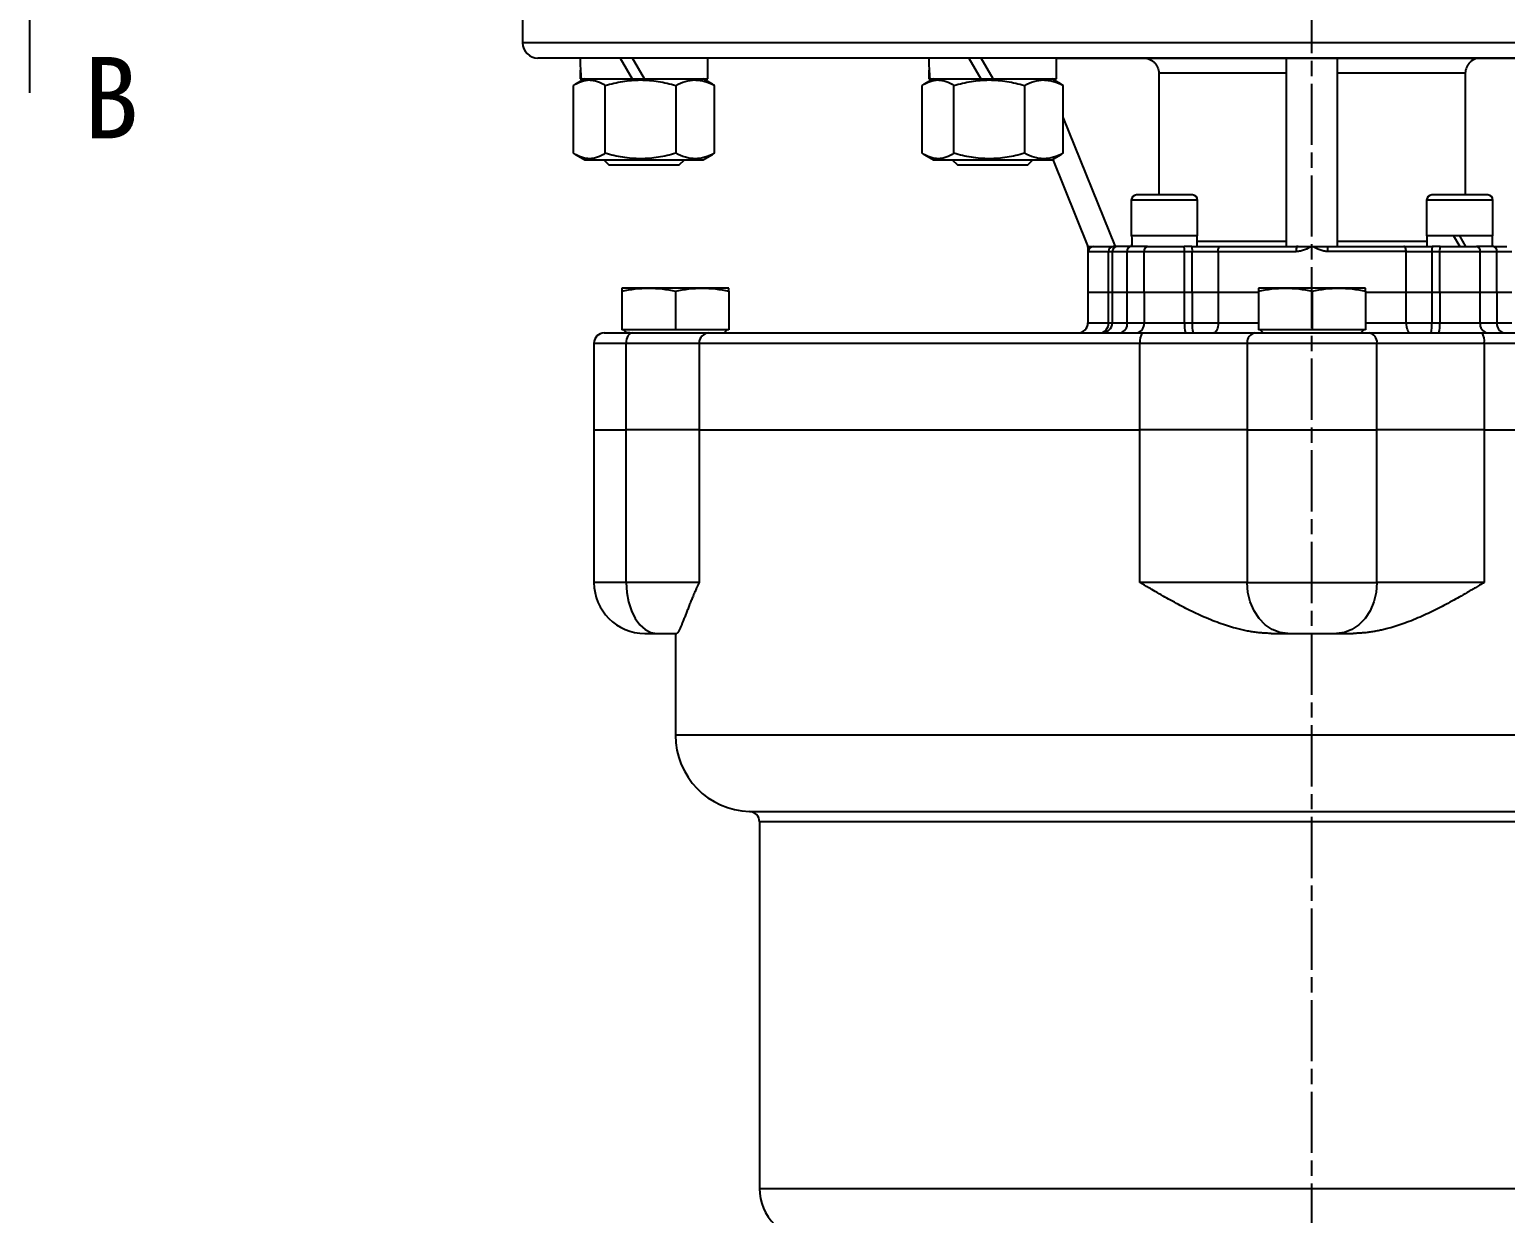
# Model space of a CAD drawing. Header units: millimetres. Extents: x 1756 to 4801, y 514 to 2668.
# Drawn here: x 2436.6 to 2726.4, y 1838.8 to 2071.3 of the extents above; entities that cross this region are included whole.
import ezdxf

# ---------------------------------------------------------------- set-up
doc = ezdxf.new("R2010")
doc.units = ezdxf.units.MM
doc.linetypes.add('AM_ISO08W050', pattern=[18, 12, -1.5, 3, -1.5])
doc.layers.add('AM_7', color=4, linetype='AM_ISO08W050', lineweight=25)
doc.layers.add('文字', color=7, linetype='Continuous', lineweight=13)
doc.layers.add('layer 1', color=7, linetype='Continuous')
doc.styles.add('STYLE1', font='txt.shx', dxfattribs={"width": 0.8, "height": 3, "bigfont": 'hzdx.shx'})

msp = doc.modelspace()

# ---------------------------------------------------------------- linework, layer by layer
at = {"color": 7, "linetype": 'Continuous', "lineweight": 25}
for p, q in [((2533.38, 2078.71), (2533.38, 2068.71)), ((2844.949, 2068.71), (2533.38, 2068.71)), ((2569.766, 2065.71), (2544.666, 2065.71)), ((2552.537, 2065.71), (2554.904, 2061.61)), ((2557.329, 2061.61), (2554.962, 2065.71)), ((2569.766, 2061.61), (2569.766, 2065.71)), ((2638.222, 2065.71), (2613.122, 2065.71)), ((2620.992, 2065.71), (2623.359, 2061.61)), ((2625.784, 2061.61), (2623.417, 2065.71)), ((2638.222, 2061.61), (2638.222, 2065.71)), ((2683.391, 2028.71), (2683.391, 2065.71)), ((2693.391, 2028.71), (2693.391, 2065.71)), ((2545.591, 2061.61), (2543.759, 2060.552)), ((2544.666, 2061.61), (2544.891, 2061.61)), ((2544.891, 2061.61), (2569.766, 2061.61)), ((2570.673, 2060.552), (2568.841, 2061.61)), ((2571.05, 2060.322), (2570.654, 2060.519)), ((2614.047, 2061.61), (2612.215, 2060.552)), ((2613.122, 2061.61), (2613.347, 2061.61)), ((2613.347, 2061.61), (2638.222, 2061.61)), ((2639.128, 2060.552), (2637.297, 2061.61)), ((2639.506, 2060.322), (2639.109, 2060.519)), ((2683.391, 2062.71), (2658.303, 2062.71)), ((2658.303, 2062.71), (2658.303, 2038.81)), ((2718.478, 2062.71), (2693.391, 2062.71)), ((2718.478, 2062.71), (2718.478, 2038.81)), ((2543.382, 2046.998), (2543.382, 2060.322)), ((2549.617, 2046.998), (2549.617, 2060.322)), ((2563.451, 2060.322), (2563.451, 2046.998)), ((2571.05, 2046.998), (2571.05, 2060.322)), ((2611.838, 2046.998), (2611.838, 2060.322)), ((2618.072, 2046.998), (2618.072, 2060.322)), ((2631.906, 2060.322), (2631.906, 2046.998)), ((2639.506, 2046.998), (2639.506, 2060.322)), ((2649.786, 2028.71), (2639.506, 2054.068)), ((2543.763, 2046.766), (2545.591, 2045.71)), ((2568.841, 2045.71), (2570.67, 2046.766)), ((2570.654, 2046.793), (2571.05, 2046.998)), ((2612.218, 2046.766), (2614.047, 2045.71)), ((2637.297, 2045.71), (2639.125, 2046.766)), ((2639.109, 2046.793), (2639.506, 2046.998)), ((2545.591, 2045.71), (2557.216, 2045.71)), ((2549.299, 2045.71), (2550.299, 2044.71)), ((2550.299, 2044.71), (2557.216, 2044.71)), ((2557.216, 2045.71), (2568.841, 2045.71)), ((2557.216, 2044.71), (2564.134, 2044.71)), ((2564.134, 2044.71), (2565.134, 2045.71)), ((2614.047, 2045.71), (2625.672, 2045.71)), ((2617.754, 2045.71), (2618.754, 2044.71)), ((2618.754, 2044.71), (2625.672, 2044.71)), ((2625.672, 2045.71), (2637.297, 2045.71)), ((2625.672, 2044.71), (2632.589, 2044.71)), ((2632.589, 2044.71), (2633.589, 2045.71)), ((2637.46, 2045.804), (2644.391, 2028.71)), ((2652.899, 2037.81), (2652.899, 2030.81)), ((2665.899, 2037.81), (2652.899, 2037.81)), ((2665.899, 2030.81), (2665.899, 2037.81)), ((2710.882, 2037.81), (2710.882, 2030.81)), ((2723.882, 2037.81), (2710.882, 2037.81)), ((2723.882, 2030.81), (2723.882, 2037.81)), ((2644.391, 2028.71), (2644.391, 2019.71)), ((2656.102, 2028.71), (2652.797, 2028.71)), ((2665.899, 2030.81), (2652.899, 2030.81)), ((2664.781, 2028.71), (2663.25, 2028.71)), ((2664.781, 2028.71), (2665.839, 2028.71)), ((2665.839, 2028.71), (2665.839, 2030.81)), ((2665.839, 2029.71), (2683.391, 2029.71)), ((2685.629, 2028.711), (2685.344, 2028.695)), ((2693.391, 2029.71), (2710.942, 2029.71)), ((2723.882, 2030.81), (2710.882, 2030.81)), ((2710.942, 2030.81), (2710.942, 2028.71)), ((2710.942, 2028.71), (2712, 2028.71)), ((2713.531, 2028.71), (2712, 2028.71)), ((2716.17, 2030.81), (2717.382, 2028.71)), ((2718.594, 2028.71), (2717.382, 2030.81)), ((2723.984, 2028.71), (2720.679, 2028.71)), ((2723.822, 2028.71), (2723.822, 2030.81)), ((2644.5, 2027.71), (2648.449, 2027.71)), ((2648.449, 2019.71), (2648.449, 2027.71)), ((2648.449, 2027.71), (2649.161, 2027.71)), ((2649.161, 2027.71), (2649.161, 2019.71)), ((2649.161, 2027.71), (2652.09, 2027.71)), ((2652.09, 2027.71), (2655.395, 2027.71)), ((2652.09, 2019.71), (2652.09, 2027.71)), ((2655.395, 2027.71), (2663.337, 2027.71)), ((2655.395, 2019.71), (2655.395, 2027.71)), ((2663.337, 2019.71), (2663.337, 2027.71)), ((2663.337, 2027.71), (2664.868, 2027.71)), ((2664.868, 2027.71), (2669.934, 2027.71)), ((2664.868, 2019.71), (2664.868, 2027.71)), ((2669.934, 2027.71), (2669.934, 2019.71)), ((2669.934, 2027.71), (2685.286, 2027.71)), ((2706.847, 2027.71), (2691.496, 2027.71)), ((2706.847, 2019.71), (2706.847, 2027.71)), ((2706.847, 2027.71), (2711.913, 2027.71)), ((2711.913, 2027.71), (2711.913, 2019.71)), ((2711.913, 2027.71), (2713.444, 2027.71)), ((2713.444, 2027.71), (2721.386, 2027.71)), ((2713.444, 2019.71), (2713.444, 2027.71)), ((2721.386, 2019.71), (2721.386, 2027.71)), ((2721.386, 2027.71), (2724.691, 2027.71)), ((2724.691, 2019.71), (2724.691, 2027.71)), ((2724.691, 2027.71), (2727.62, 2027.71)), ((2558.141, 2020.51), (2552.891, 2020.51)), ((2552.891, 2019.919), (2552.891, 2012.31)), ((2568.641, 2020.51), (2558.141, 2020.51)), ((2563.391, 2019.919), (2563.391, 2012.31)), ((2573.891, 2020.51), (2568.641, 2020.51)), ((2573.891, 2019.919), (2573.891, 2012.31)), ((2683.141, 2020.51), (2677.891, 2020.51)), ((2677.891, 2019.919), (2677.891, 2012.31)), ((2693.641, 2020.51), (2683.141, 2020.51)), ((2688.391, 2019.919), (2688.391, 2012.31)), ((2698.891, 2020.51), (2693.641, 2020.51)), ((2698.891, 2019.919), (2698.891, 2012.31)), ((2644.391, 2019.71), (2644.391, 2013.71)), ((2644.391, 2019.71), (2648.449, 2019.71)), ((2648.449, 2019.71), (2649.161, 2019.71)), ((2648.449, 2013.71), (2648.449, 2019.71)), ((2649.161, 2019.71), (2649.161, 2013.71)), ((2649.161, 2019.71), (2652.09, 2019.71)), ((2652.09, 2019.71), (2655.395, 2019.71)), ((2652.09, 2013.71), (2652.09, 2019.71)), ((2655.395, 2019.71), (2663.337, 2019.71)), ((2655.395, 2019.71), (2655.395, 2013.71)), ((2663.337, 2019.71), (2664.868, 2019.71)), ((2663.337, 2013.71), (2663.337, 2019.71)), ((2664.868, 2019.71), (2669.934, 2019.71)), ((2664.868, 2019.71), (2664.868, 2013.71)), ((2669.934, 2019.71), (2677.891, 2019.71)), ((2669.934, 2019.71), (2669.934, 2013.71)), ((2698.891, 2019.71), (2706.847, 2019.71)), ((2706.847, 2019.71), (2711.913, 2019.71)), ((2706.847, 2013.71), (2706.847, 2019.71)), ((2711.913, 2019.71), (2713.444, 2019.71)), ((2711.913, 2019.71), (2711.913, 2013.71)), ((2713.444, 2019.71), (2721.386, 2019.71)), ((2713.444, 2019.71), (2713.444, 2013.71)), ((2721.386, 2019.71), (2724.691, 2019.71)), ((2721.386, 2013.71), (2721.386, 2019.71)), ((2724.691, 2019.71), (2727.62, 2019.71)), ((2724.691, 2019.71), (2724.691, 2013.71)), ((2563.391, 2012.31), (2552.891, 2012.31)), ((2553.216, 2012.31), (2553.816, 2011.71)), ((2554.453, 2011.71), (2553.816, 2011.71)), ((2573.891, 2012.31), (2563.391, 2012.31)), ((2572.966, 2011.71), (2573.566, 2012.31)), ((2644.391, 2013.71), (2648.449, 2013.71)), ((2648.449, 2013.71), (2649.161, 2013.71)), ((2649.161, 2013.71), (2652.09, 2013.71)), ((2652.09, 2013.71), (2655.395, 2013.71)), ((2655.395, 2013.71), (2663.337, 2013.71)), ((2663.337, 2013.71), (2664.868, 2013.71)), ((2664.868, 2013.71), (2669.934, 2013.71)), ((2669.934, 2013.71), (2677.891, 2013.71)), ((2688.391, 2012.31), (2677.891, 2012.31)), ((2678.216, 2012.31), (2678.816, 2011.71)), ((2698.891, 2012.31), (2688.391, 2012.31)), ((2697.966, 2011.71), (2698.566, 2012.31)), ((2698.891, 2013.71), (2706.847, 2013.71)), ((2706.847, 2013.71), (2711.913, 2013.71)), ((2711.913, 2013.71), (2713.444, 2013.71)), ((2713.444, 2013.71), (2721.386, 2013.71)), ((2721.386, 2013.71), (2724.691, 2013.71)), ((2724.691, 2013.71), (2727.62, 2013.71)), ((2547.391, 2009.71), (2547.391, 1992.71)), ((2547.391, 2009.71), (2553.717, 2009.71)), ((2553.717, 2009.71), (2568.045, 2009.71)), ((2553.717, 1992.71), (2553.717, 2009.71)), ((2568.045, 2009.71), (2654.597, 2009.71)), ((2568.045, 2009.71), (2568.045, 1992.71)), ((2654.597, 2009.71), (2675.646, 2009.71)), ((2654.597, 1992.71), (2654.597, 2009.71)), ((2675.646, 2009.71), (2701.135, 2009.71)), ((2675.646, 2009.71), (2675.646, 1992.71)), ((2701.135, 1992.71), (2701.135, 2009.71)), ((2701.135, 2009.71), (2722.184, 2009.71)), ((2722.184, 2009.71), (2722.184, 1992.71)), ((2722.184, 2009.71), (2808.736, 2009.71)), ((2547.391, 1992.71), (2547.391, 1962.71)), ((2547.391, 1992.71), (2553.717, 1992.71)), ((2568.045, 1992.71), (2553.717, 1992.71)), ((2553.717, 1962.71), (2553.717, 1992.71)), ((2568.045, 1992.71), (2654.597, 1992.71)), ((2568.045, 1992.71), (2568.045, 1962.71)), ((2675.646, 1992.71), (2654.597, 1992.71)), ((2654.597, 1962.71), (2654.597, 1992.71)), ((2675.646, 1992.71), (2701.135, 1992.71)), ((2675.646, 1992.71), (2675.646, 1962.71)), ((2722.184, 1992.71), (2701.135, 1992.71)), ((2701.135, 1962.71), (2701.135, 1992.71)), ((2722.184, 1992.71), (2808.736, 1992.71)), ((2722.184, 1992.71), (2722.184, 1962.71)), ((2553.717, 1962.71), (2547.391, 1962.71)), ((2568.045, 1962.71), (2553.717, 1962.71)), ((2675.646, 1962.71), (2654.597, 1962.71)), ((2675.646, 1962.71), (2701.135, 1962.71)), ((2722.184, 1962.71), (2701.135, 1962.71)), ((2559.105, 1952.71), (2559.413, 1952.71)), ((2563.391, 1952.71), (2563.391, 1932.71)), ((2813.391, 1932.71), (2563.391, 1932.71)), ((2577.949, 1917.716), (2798.832, 1917.716)), ((2579.891, 1915.717), (2579.891, 1843.71)), ((2796.891, 1915.717), (2579.891, 1915.717)), ((2579.891, 1843.71), (2796.891, 1843.71))]:
    msp.add_line(p, q, dxfattribs=at)
at = {"linetype": 'ByBlock'}
msp.add_line((2638.222, 2065.71), (2738.56, 2065.71), dxfattribs=at)
at = {"color": 7, "linetype": 'Continuous', "lineweight": 25, "flags": 128}
for points in [[(2669.934, 2027.71), (2669.942, 2027.905), (2669.966, 2028.093), (2670.005, 2028.266), (2670.057, 2028.417), (2670.12, 2028.541), (2670.193, 2028.634), (2670.272, 2028.691), (2670.353, 2028.71)], [(2706.847, 2027.71), (2706.839, 2027.905), (2706.815, 2028.093), (2706.776, 2028.266), (2706.724, 2028.417), (2706.661, 2028.541), (2706.588, 2028.634), (2706.509, 2028.691), (2706.428, 2028.71)], [(2554.927, 2011.71), (2554.691, 2011.672), (2554.464, 2011.558), (2554.255, 2011.373), (2554.072, 2011.124), (2553.921, 2010.821), (2553.809, 2010.475), (2553.741, 2010.1), (2553.717, 2009.71)], [(2669.934, 2013.71), (2669.918, 2013.32), (2669.87, 2012.945), (2669.793, 2012.599), (2669.688, 2012.296), (2669.561, 2012.047), (2669.416, 2011.862), (2669.259, 2011.748), (2669.095, 2011.71)], [(2706.847, 2013.71), (2706.863, 2013.32), (2706.911, 2012.945), (2706.988, 2012.599), (2707.093, 2012.296), (2707.22, 2012.047), (2707.365, 2011.862), (2707.522, 2011.748), (2707.686, 2011.71)], [(2553.717, 1962.71), (2553.834, 1960.759), (2554.178, 1958.883), (2554.736, 1957.154), (2555.488, 1955.639), (2556.404, 1954.395), (2557.45, 1953.471), (2558.584, 1952.902), (2559.763, 1952.71)], [(2683.611, 1952.71), (2682.057, 1952.902), (2680.563, 1953.471), (2679.186, 1954.395), (2677.979, 1955.639), (2676.988, 1957.154), (2676.252, 1958.883), (2675.799, 1960.759), (2675.646, 1962.71)], [(2701.135, 1962.71), (2700.982, 1960.759), (2700.529, 1958.883), (2699.793, 1957.154), (2698.802, 1955.639), (2697.595, 1954.395), (2696.218, 1953.471), (2694.724, 1952.902), (2693.17, 1952.71)]]:
    msp.add_lwpolyline(points, dxfattribs=at)
at = {"color": 7, "linetype": 'Continuous', "lineweight": 25}
for centre, radius, start, end in [((2536.38, 2068.71), 3, 180, 270), ((2653.899, 2037.81), 1, 90, 180), ((2664.899, 2037.81), 1, 0, 90), ((2711.882, 2037.81), 1, 90, 180), ((2722.882, 2037.81), 1, 0, 90), ((2645.499, 2027.711), 0.999, 90.0716, 180.07142), ((2649.405, 2027.754), 0.957, 92.90166, 182.63384), ((2650.161, 2027.71), 1, 90, 180), ((2652.974, 2027.835), 0.893, 101.42175, 188.04947), ((2656.279, 2027.835), 0.893, 101.42175, 188.04947), ((2660.404, 2027.958), 2.944, 355.16619, 14.79594), ((2661.934, 2027.958), 2.944, 355.16619, 14.79594), ((2688.881, 2027.959), 3.604, 167.9691, 183.95765), ((2687.9, 2027.959), 3.604, 356.04235, 12.0309), ((2714.847, 2027.958), 2.944, 165.20406, 184.83381), ((2716.378, 2027.958), 2.944, 165.20406, 184.83381), ((2720.502, 2027.835), 0.893, 351.95053, 78.57825), ((2723.807, 2027.835), 0.893, 351.95053, 78.57825), ((2549.391, 2009.71), 2, 90, 180), ((2570.009, 2009.747), 1.964, 91.10747, 181.06623), ((2642.391, 2013.71), 2, 270, 0), ((2646.536, 2013.622), 1.914, 272.90166, 2.63384), ((2647.161, 2013.71), 2, 270, 0), ((2650.322, 2013.46), 1.785, 281.42175, 8.04947), ((2653.627, 2013.46), 1.785, 281.42175, 8.04947), ((2656.852, 2010.173), 2.302, 138.13015, 191.6139), ((2669.205, 2013.214), 5.889, 175.16619, 194.79594), ((2670.735, 2013.214), 5.889, 175.16619, 194.79594), ((2677.468, 2009.893), 1.832, 97.19563, 185.72616), ((2699.313, 2009.893), 1.832, 354.27384, 82.80437), ((2706.046, 2013.214), 5.889, 345.20406, 4.83381), ((2707.576, 2013.214), 5.889, 345.20406, 4.83381), ((2723.154, 2013.46), 1.785, 171.95053, 258.57825), ((2719.929, 2010.173), 2.302, 348.3861, 41.86985), ((2726.459, 2013.46), 1.785, 171.95053, 258.57825), ((2557.391, 1962.71), 10, 180, 270), ((2578.391, 1932.71), 15, 180, 268.31459), ((2577.891, 1915.717), 2, 0, 88.31459), ((2589.891, 1843.71), 10, 180, 270)]:
    msp.add_arc(centre, radius, start, end, dxfattribs=at)
for centre, major_axis, start_param, end_param in [((2557.216, 2065.71), (0, -21.737), 4.712389, 4.9021421), ((2557.216, 2061.61), (0, -21.737), 4.6179404, 4.712389), ((2625.672, 2065.71), (0, -21.737), 4.712389, 4.9021421), ((2625.672, 2061.61), (0, -21.737), 4.6179404, 4.712389), ((2659.399, 2030.81), (0, 11.154), 1.5707963, 1.760193), ((2659.399, 2028.71), (0, 11.154), 1.4765236, 1.5707963)]:
    msp.add_ellipse(centre, major_axis=major_axis, ratio=0.5773503, start_param=start_param, end_param=end_param, dxfattribs=at)
for points, knots in [([(2841.949, 2065.71), (2841.949, 2065.71), (2763.987, 2065.71), (2732.295, 2065.71), (2710.801, 2065.71), (2665.98, 2065.71), (2644.486, 2065.71), (2612.794, 2065.71), (2536.38, 2065.71), (2536.38, 2065.71)], [0, 0, 0, 0, 0.25, 0.25, 0.5, 0.5, 0.75, 0.75, 1, 1, 1, 1]), ([(2655.266, 2065.71), (2655.465, 2065.71), (2655.661, 2065.691), (2656.047, 2065.615), (2656.239, 2065.558), (2656.605, 2065.409), (2656.779, 2065.318), (2657.109, 2065.102), (2657.265, 2064.976), (2657.546, 2064.7), (2657.673, 2064.55), (2657.896, 2064.223), (2657.992, 2064.047), (2658.221, 2063.505), (2658.303, 2063.109), (2658.303, 2062.71)], [0, 0, 0, 0, 0.125, 0.125, 0.25, 0.25, 0.375, 0.375, 0.5, 0.5, 0.625, 0.625, 0.75, 0.75, 1, 1, 1, 1]), ([(2721.515, 2065.71), (2721.316, 2065.71), (2721.12, 2065.691), (2720.734, 2065.615), (2720.543, 2065.558), (2720.176, 2065.409), (2720.002, 2065.318), (2719.672, 2065.102), (2719.516, 2064.976), (2719.235, 2064.7), (2719.108, 2064.55), (2718.885, 2064.223), (2718.79, 2064.047), (2718.56, 2063.505), (2718.478, 2063.109), (2718.478, 2062.71)], [0, 0, 0, 0, 0.125, 0.125, 0.25, 0.25, 0.375, 0.375, 0.5, 0.5, 0.625, 0.625, 0.75, 0.75, 1, 1, 1, 1]), ([(2543.382, 2060.322), (2543.891, 2060.648), (2544.404, 2060.917), (2545.44, 2061.29), (2545.963, 2061.393), (2546.759, 2061.394), (2547.025, 2061.369), (2547.552, 2061.271), (2547.813, 2061.199), (2548.593, 2060.918), (2549.107, 2060.649), (2549.617, 2060.322)], [0, 0, 0, 0, 0.25, 0.25, 0.5, 0.5, 0.625, 0.625, 0.75, 0.75, 1, 1, 1, 1]), ([(2549.617, 2060.322), (2550.746, 2060.648), (2551.884, 2060.917), (2554.183, 2061.29), (2555.344, 2061.393), (2557.109, 2061.394), (2557.699, 2061.369), (2558.868, 2061.271), (2559.449, 2061.199), (2561.18, 2060.918), (2562.32, 2060.649), (2563.451, 2060.322)], [0, 0, 0, 0, 0.25, 0.25, 0.5, 0.5, 0.625, 0.625, 0.75, 0.75, 1, 1, 1, 1]), ([(2563.451, 2060.322), (2564.071, 2060.648), (2564.696, 2060.917), (2565.959, 2061.29), (2566.597, 2061.393), (2567.566, 2061.394), (2567.891, 2061.369), (2568.533, 2061.271), (2568.852, 2061.199), (2569.803, 2060.918), (2570.429, 2060.649), (2571.05, 2060.322)], [0, 0, 0, 0, 0.25, 0.25, 0.5, 0.5, 0.625, 0.625, 0.75, 0.75, 1, 1, 1, 1]), ([(2611.838, 2060.322), (2612.347, 2060.648), (2612.859, 2060.917), (2613.895, 2061.29), (2614.419, 2061.393), (2615.214, 2061.394), (2615.48, 2061.369), (2616.007, 2061.271), (2616.269, 2061.199), (2617.049, 2060.918), (2617.563, 2060.649), (2618.072, 2060.322)], [0, 0, 0, 0, 0.25, 0.25, 0.5, 0.5, 0.625, 0.625, 0.75, 0.75, 1, 1, 1, 1]), ([(2618.072, 2060.322), (2619.202, 2060.648), (2620.339, 2060.917), (2622.638, 2061.29), (2623.8, 2061.393), (2625.564, 2061.394), (2626.155, 2061.369), (2627.324, 2061.271), (2627.904, 2061.199), (2629.635, 2060.918), (2630.775, 2060.649), (2631.906, 2060.322)], [0, 0, 0, 0, 0.25, 0.25, 0.5, 0.5, 0.625, 0.625, 0.75, 0.75, 1, 1, 1, 1]), ([(2631.906, 2060.322), (2632.527, 2060.648), (2633.152, 2060.917), (2634.414, 2061.29), (2635.053, 2061.393), (2636.022, 2061.394), (2636.346, 2061.369), (2636.988, 2061.271), (2637.307, 2061.199), (2638.258, 2060.918), (2638.884, 2060.649), (2639.506, 2060.322)], [0, 0, 0, 0, 0.25, 0.25, 0.5, 0.5, 0.625, 0.625, 0.75, 0.75, 1, 1, 1, 1]), ([(2549.617, 2046.998), (2549.108, 2046.672), (2548.595, 2046.403), (2547.559, 2046.03), (2547.035, 2045.927), (2546.24, 2045.926), (2545.974, 2045.951), (2545.447, 2046.049), (2545.186, 2046.121), (2544.406, 2046.401), (2543.892, 2046.671), (2543.382, 2046.998)], [0, 0, 0, 0, 0.25, 0.25, 0.5, 0.5, 0.625, 0.625, 0.75, 0.75, 1, 1, 1, 1]), ([(2563.451, 2046.998), (2562.321, 2046.672), (2561.184, 2046.403), (2558.885, 2046.03), (2557.723, 2045.927), (2555.959, 2045.926), (2555.368, 2045.951), (2554.199, 2046.049), (2553.619, 2046.121), (2551.888, 2046.401), (2550.748, 2046.671), (2549.617, 2046.998)], [0, 0, 0, 0, 0.25, 0.25, 0.5, 0.5, 0.625, 0.625, 0.75, 0.75, 1, 1, 1, 1]), ([(2571.05, 2046.998), (2570.43, 2046.672), (2569.805, 2046.403), (2568.542, 2046.03), (2567.904, 2045.927), (2566.935, 2045.926), (2566.61, 2045.951), (2565.968, 2046.049), (2565.649, 2046.121), (2564.698, 2046.401), (2564.072, 2046.671), (2563.451, 2046.998)], [0, 0, 0, 0, 0.25, 0.25, 0.5, 0.5, 0.625, 0.625, 0.75, 0.75, 1, 1, 1, 1]), ([(2618.072, 2046.998), (2617.563, 2046.672), (2617.051, 2046.403), (2616.014, 2046.03), (2615.491, 2045.927), (2614.696, 2045.926), (2614.43, 2045.951), (2613.903, 2046.049), (2613.641, 2046.121), (2612.861, 2046.401), (2612.347, 2046.671), (2611.838, 2046.998)], [0, 0, 0, 0, 0.25, 0.25, 0.5, 0.5, 0.625, 0.625, 0.75, 0.75, 1, 1, 1, 1]), ([(2631.906, 2046.998), (2630.777, 2046.672), (2629.639, 2046.403), (2627.34, 2046.03), (2626.179, 2045.927), (2624.414, 2045.926), (2623.824, 2045.951), (2622.655, 2046.049), (2622.074, 2046.121), (2620.343, 2046.401), (2619.203, 2046.671), (2618.072, 2046.998)], [0, 0, 0, 0, 0.25, 0.25, 0.5, 0.5, 0.625, 0.625, 0.75, 0.75, 1, 1, 1, 1]), ([(2639.506, 2046.998), (2638.885, 2046.672), (2638.26, 2046.403), (2636.997, 2046.03), (2636.359, 2045.927), (2635.39, 2045.926), (2635.066, 2045.951), (2634.424, 2046.049), (2634.105, 2046.121), (2633.154, 2046.401), (2632.527, 2046.671), (2631.906, 2046.998)], [0, 0, 0, 0, 0.25, 0.25, 0.5, 0.5, 0.625, 0.625, 0.75, 0.75, 1, 1, 1, 1]), ([(2659.399, 2038.81), (2657.941, 2038.81), (2656.542, 2038.81), (2654.479, 2038.81), (2653.899, 2038.81), (2653.899, 2038.81)], [0, 0, 0, 0, 0.5, 0.5, 1, 1, 1, 1]), ([(2664.899, 2038.81), (2664.899, 2038.81), (2664.32, 2038.81), (2662.257, 2038.81), (2660.858, 2038.81), (2659.399, 2038.81)], [0, 0, 0, 0, 0.5, 0.5, 1, 1, 1, 1]), ([(2722.882, 2038.81), (2722.882, 2038.81), (2722.302, 2038.81), (2720.24, 2038.81), (2718.841, 2038.81), (2715.923, 2038.81), (2714.524, 2038.81), (2712.461, 2038.81), (2711.882, 2038.81), (2711.882, 2038.81)], [0, 0, 0, 0, 0.25, 0.25, 0.5, 0.5, 0.75, 0.75, 1, 1, 1, 1]), ([(2644.5, 2027.71), (2644.481, 2027.71), (2644.464, 2027.746), (2644.436, 2027.862), (2644.425, 2027.943), (2644.399, 2028.227), (2644.391, 2028.468), (2644.391, 2028.71)], [0, 0, 0, 0, 0.25, 0.25, 0.5, 0.5, 1, 1, 1, 1]), ([(2644.391, 2028.71), (2644.391, 2028.71), (2644.397, 2028.71), (2644.421, 2028.71), (2644.439, 2028.71), (2644.512, 2028.71), (2644.584, 2028.71), (2644.871, 2028.71), (2645.145, 2028.71), (2645.498, 2028.71)], [0, 0, 0, 0, 0.125, 0.125, 0.25, 0.25, 0.5, 0.5, 1, 1, 1, 1]), ([(2650.161, 2028.71), (2650.148, 2028.71), (2650.062, 2028.71), (2649.68, 2028.71), (2649.356, 2028.71)], [0, 0, 0, 0, 0.153753, 1, 1, 1, 1]), ([(2652.797, 2028.71), (2652.367, 2028.71), (2651.498, 2028.71), (2650.65, 2028.71), (2650.191, 2028.71), (2650.206, 2028.71), (2650.211, 2028.71)], [0, 0, 0, 0, 0.2744342, 0.5555314, 0.8366287, 1, 1, 1, 1]), ([(2688.391, 2028.71), (2687.898, 2028.468), (2687.406, 2028.227), (2686.631, 2027.943), (2686.369, 2027.862), (2685.836, 2027.746), (2685.563, 2027.71), (2685.286, 2027.71)], [0, 0, 0, 0, 0.5, 0.5, 0.75, 0.75, 1, 1, 1, 1]), ([(2685.356, 2028.71), (2685.784, 2028.71), (2686.257, 2028.71), (2687.037, 2028.71), (2687.302, 2028.71), (2687.706, 2028.71), (2687.841, 2028.71), (2688.114, 2028.71), (2688.254, 2028.71), (2688.391, 2028.71)], [0, 0, 0, 0, 0.5, 0.5, 0.75, 0.75, 0.875, 0.875, 1, 1, 1, 1]), ([(2688.391, 2028.71), (2688.527, 2028.71), (2688.667, 2028.71), (2688.94, 2028.71), (2689.076, 2028.71), (2689.48, 2028.71), (2689.746, 2028.71), (2690.525, 2028.71), (2690.997, 2028.71), (2691.425, 2028.71)], [0, 0, 0, 0, 0.125, 0.125, 0.25, 0.25, 0.5, 0.5, 1, 1, 1, 1]), ([(2691.496, 2027.71), (2691.219, 2027.71), (2690.945, 2027.746), (2690.412, 2027.862), (2690.15, 2027.943), (2689.375, 2028.227), (2688.883, 2028.468), (2688.391, 2028.71)], [0, 0, 0, 0, 0.25, 0.25, 0.5, 0.5, 1, 1, 1, 1]), ([(2552.891, 2019.919), (2553.758, 2020.101), (2554.629, 2020.25), (2556.379, 2020.455), (2557.257, 2020.51), (2558.141, 2020.51)], [0, 0, 0, 0, 0.5, 0.5, 1, 1, 1, 1]), ([(2552.891, 2020.51), (2552.891, 2020.51), (2552.891, 2020.455), (2552.891, 2020.25), (2552.891, 2020.101), (2552.891, 2019.919)], [0, 0, 0, 0, 0.5, 0.5, 1, 1, 1, 1]), ([(2558.141, 2020.51), (2559.024, 2020.51), (2559.903, 2020.455), (2561.652, 2020.25), (2562.523, 2020.101), (2563.391, 2019.919)], [0, 0, 0, 0, 0.5, 0.5, 1, 1, 1, 1]), ([(2563.391, 2019.919), (2564.258, 2020.101), (2565.129, 2020.25), (2566.879, 2020.455), (2567.757, 2020.51), (2568.641, 2020.51)], [0, 0, 0, 0, 0.5, 0.5, 1, 1, 1, 1]), ([(2568.641, 2020.51), (2569.524, 2020.51), (2570.403, 2020.455), (2572.152, 2020.25), (2573.023, 2020.101), (2573.891, 2019.919)], [0, 0, 0, 0, 0.5, 0.5, 1, 1, 1, 1]), ([(2573.891, 2019.919), (2573.891, 2020.101), (2573.891, 2020.25), (2573.891, 2020.455), (2573.891, 2020.51), (2573.891, 2020.51)], [0, 0, 0, 0, 0.5, 0.5, 1, 1, 1, 1]), ([(2677.891, 2019.919), (2678.758, 2020.101), (2679.629, 2020.25), (2681.379, 2020.455), (2682.257, 2020.51), (2683.141, 2020.51)], [0, 0, 0, 0, 0.5, 0.5, 1, 1, 1, 1]), ([(2677.891, 2020.51), (2677.891, 2020.51), (2677.891, 2020.455), (2677.891, 2020.25), (2677.891, 2020.101), (2677.891, 2019.919)], [0, 0, 0, 0, 0.5, 0.5, 1, 1, 1, 1]), ([(2683.141, 2020.51), (2684.024, 2020.51), (2684.903, 2020.455), (2686.652, 2020.25), (2687.523, 2020.101), (2688.391, 2019.919)], [0, 0, 0, 0, 0.5, 0.5, 1, 1, 1, 1]), ([(2688.391, 2019.919), (2689.258, 2020.101), (2690.129, 2020.25), (2691.879, 2020.455), (2692.757, 2020.51), (2693.641, 2020.51)], [0, 0, 0, 0, 0.5, 0.5, 1, 1, 1, 1]), ([(2693.641, 2020.51), (2694.524, 2020.51), (2695.403, 2020.455), (2697.152, 2020.25), (2698.023, 2020.101), (2698.891, 2019.919)], [0, 0, 0, 0, 0.5, 0.5, 1, 1, 1, 1]), ([(2698.891, 2019.919), (2698.891, 2020.101), (2698.891, 2020.25), (2698.891, 2020.455), (2698.891, 2020.51), (2698.891, 2020.51)], [0, 0, 0, 0, 0.5, 0.5, 1, 1, 1, 1]), ([(2549.391, 2011.71), (2549.391, 2011.71), (2549.393, 2011.71), (2549.407, 2011.71), (2549.429, 2011.71), (2549.46, 2011.71), (2549.5, 2011.71), (2549.549, 2011.71), (2549.607, 2011.71), (2549.674, 2011.71), (2549.84, 2011.71), (2550.18, 2011.71), (2550.822, 2011.71), (2551.634, 2011.71), (2552.409, 2011.71), (2553.046, 2011.71), (2553.486, 2011.71), (2553.945, 2011.71), (2554.424, 2011.71), (2554.759, 2011.71), (2554.927, 2011.71)], [0, 0, 0, 0, 0.02749, 0.0549197, 0.0823065, 0.1096679, 0.1370215, 0.1643848, 0.1917756, 0.2192112, 0.2467091, 0.373338, 0.5000072, 0.6266361, 0.7533053, 0.8027403, 0.8520248, 0.9012613, 0.9505523, 1, 1, 1, 1]), ([(2554.927, 2011.71), (2555.106, 2011.71), (2555.464, 2011.71), (2555.992, 2011.71), (2556.513, 2011.71), (2557.027, 2011.71), (2557.534, 2011.71), (2558.034, 2011.71), (2558.526, 2011.71), (2559.011, 2011.71), (2559.489, 2011.71), (2560.595, 2011.71), (2562.251, 2011.71), (2564.292, 2011.71), (2566.104, 2011.71), (2567.321, 2011.71), (2568.095, 2011.71), (2568.528, 2011.71), (2568.932, 2011.71), (2569.308, 2011.71), (2569.658, 2011.71), (2569.866, 2011.71), (2569.971, 2011.71)], [0, 0, 0, 0, 0.0248753, 0.0497253, 0.0745563, 0.0993748, 0.1241872, 0.1490001, 0.1738198, 0.1986528, 0.2235055, 0.2483843, 0.3741835, 0.5000023, 0.6258015, 0.7516204, 0.793064, 0.834449, 0.8758053, 0.9171627, 0.958551, 1, 1, 1, 1]), ([(2569.971, 2011.71), (2570.07, 2011.71), (2570.269, 2011.71), (2570.578, 2011.71), (2570.897, 2011.71), (2571.224, 2011.71), (2571.561, 2011.71), (2571.907, 2011.71), (2572.261, 2011.71), (2572.626, 2011.71), (2572.999, 2011.71), (2573.381, 2011.71), (2573.773, 2011.71), (2574.174, 2011.71), (2574.583, 2011.71), (2575.363, 2011.71), (2576.56, 2011.71), (2578.248, 2011.71), (2580.047, 2011.71), (2582.615, 2011.71), (2586.117, 2011.71), (2590.776, 2011.71), (2595.861, 2011.71), (2601.355, 2011.71), (2607.219, 2011.71), (2613.412, 2011.71), (2619.903, 2011.71), (2625.52, 2011.71), (2630.116, 2011.71), (2633.593, 2011.71), (2637.126, 2011.71), (2640.183, 2011.71), (2642.739, 2011.71), (2644.773, 2011.71), (2646.82, 2011.71), (2648.88, 2011.71), (2650.953, 2011.71), (2653.038, 2011.71), (2654.438, 2011.71), (2655.138, 2011.71)], [0, 0, 0, 0, 0.0086814, 0.0173587, 0.0260326, 0.0347038, 0.0433731, 0.052041, 0.0607083, 0.0693756, 0.0780436, 0.0867131, 0.0953846, 0.1040589, 0.1127367, 0.1214186, 0.1525436, 0.1836379, 0.2147333, 0.2458613, 0.3091245, 0.3723917, 0.4361941, 0.5000006, 0.563803, 0.6276095, 0.6908727, 0.7541399, 0.7852648, 0.8163591, 0.8474545, 0.8785825, 0.895941, 0.913286, 0.930623, 0.9479574, 0.9652947, 0.9826404, 1, 1, 1, 1]), ([(2655.138, 2011.71), (2655.355, 2011.71), (2655.789, 2011.71), (2656.435, 2011.71), (2657.077, 2011.71), (2657.716, 2011.71), (2658.351, 2011.71), (2658.983, 2011.71), (2659.61, 2011.71), (2660.234, 2011.71), (2660.854, 2011.71), (2662.303, 2011.71), (2664.535, 2011.71), (2667.443, 2011.71), (2670.195, 2011.71), (2672.195, 2011.71), (2673.549, 2011.71), (2674.333, 2011.71), (2675.094, 2011.71), (2675.833, 2011.71), (2676.551, 2011.71), (2677.009, 2011.71), (2677.239, 2011.71)], [0, 0, 0, 0, 0.0248753, 0.0497253, 0.0745563, 0.0993748, 0.1241872, 0.1490001, 0.1738198, 0.1986528, 0.2235055, 0.2483843, 0.3741835, 0.5000023, 0.6258015, 0.7516204, 0.793064, 0.834449, 0.8758053, 0.9171627, 0.958551, 1, 1, 1, 1]), ([(2677.239, 2011.71), (2677.311, 2011.71), (2677.455, 2011.71), (2677.68, 2011.71), (2677.911, 2011.71), (2678.148, 2011.71), (2678.392, 2011.71), (2678.642, 2011.71), (2678.899, 2011.71), (2679.162, 2011.71), (2679.756, 2011.71), (2680.729, 2011.71), (2682.151, 2011.71), (2683.657, 2011.71), (2685.215, 2011.71), (2686.799, 2011.71), (2688.39, 2011.71), (2689.982, 2011.71), (2691.566, 2011.71), (2693.124, 2011.71), (2694.63, 2011.71), (2696.052, 2011.71), (2697.101, 2011.71), (2697.832, 2011.71), (2698.292, 2011.71), (2698.731, 2011.71), (2699.15, 2011.71), (2699.412, 2011.71), (2699.542, 2011.71)], [0, 0, 0, 0, 0.0137467, 0.0274631, 0.0411581, 0.0548405, 0.0685189, 0.0822022, 0.0958992, 0.1096186, 0.1233692, 0.1866912, 0.2500333, 0.3133554, 0.3766975, 0.4383403, 0.5000036, 0.5616464, 0.6233097, 0.6866317, 0.7499738, 0.8132958, 0.876638, 0.9013584, 0.9260036, 0.9506248, 0.9752732, 1, 1, 1, 1]), ([(2699.542, 2011.71), (2699.679, 2011.71), (2699.954, 2011.71), (2700.376, 2011.71), (2700.805, 2011.71), (2701.243, 2011.71), (2701.689, 2011.71), (2702.143, 2011.71), (2702.606, 2011.71), (2703.076, 2011.71), (2703.554, 2011.71), (2704.698, 2011.71), (2706.586, 2011.71), (2709.337, 2011.71), (2712.246, 2011.71), (2714.612, 2011.71), (2716.338, 2011.71), (2717.378, 2011.71), (2718.428, 2011.71), (2719.489, 2011.71), (2720.56, 2011.71), (2721.282, 2011.71), (2721.643, 2011.71)], [0, 0, 0, 0, 0.0248753, 0.0497253, 0.0745563, 0.0993748, 0.1241872, 0.1490001, 0.1738198, 0.1986528, 0.2235055, 0.2483843, 0.3741835, 0.5000023, 0.6258015, 0.7516204, 0.793064, 0.834449, 0.8758053, 0.9171627, 0.958551, 1, 1, 1, 1]), ([(2721.643, 2011.71), (2721.993, 2011.71), (2722.694, 2011.71), (2723.741, 2011.71), (2724.785, 2011.71), (2725.826, 2011.71), (2726.864, 2011.71), (2727.899, 2011.71), (2728.93, 2011.71), (2729.959, 2011.71), (2730.984, 2011.71), (2732.006, 2011.71), (2733.025, 2011.71), (2734.04, 2011.71), (2735.052, 2011.71), (2736.931, 2011.71), (2739.655, 2011.71), (2743.187, 2011.71), (2746.665, 2011.71), (2751.261, 2011.71), (2756.878, 2011.71), (2763.369, 2011.71), (2769.562, 2011.71), (2775.426, 2011.71), (2780.92, 2011.71), (2786.005, 2011.71), (2790.664, 2011.71), (2794.166, 2011.71), (2796.734, 2011.71), (2798.533, 2011.71), (2800.221, 2011.71), (2801.564, 2011.71), (2802.612, 2011.71), (2803.404, 2011.71), (2804.16, 2011.71), (2804.879, 2011.71), (2805.561, 2011.71), (2806.209, 2011.71), (2806.61, 2011.71), (2806.81, 2011.71)], [0, 0, 0, 0, 0.0086814, 0.0173587, 0.0260326, 0.0347038, 0.0433731, 0.052041, 0.0607083, 0.0693756, 0.0780436, 0.0867131, 0.0953846, 0.1040589, 0.1127367, 0.1214186, 0.1525436, 0.1836379, 0.2147333, 0.2458613, 0.3091245, 0.3723917, 0.4361941, 0.5000006, 0.563803, 0.6276095, 0.6908727, 0.7541399, 0.7852648, 0.8163591, 0.8474545, 0.8785825, 0.895941, 0.913286, 0.930623, 0.9479574, 0.9652947, 0.9826404, 1, 1, 1, 1]), ([(2568.045, 1962.71), (2567.959, 1962.526), (2567.799, 1962.184), (2567.584, 1961.708), (2567.405, 1961.306), (2567.164, 1960.756), (2566.871, 1960.072), (2566.513, 1959.211), (2566.183, 1958.399), (2565.86, 1957.589), (2565.559, 1956.828), (2565.265, 1956.077), (2564.987, 1955.373), (2564.728, 1954.726), (2564.499, 1954.17), (2564.323, 1953.764), (2564.19, 1953.474), (2564.09, 1953.27), (2563.998, 1953.098), (2563.914, 1952.956), (2563.837, 1952.846), (2563.768, 1952.768), (2563.705, 1952.719), (2563.669, 1952.713), (2563.65, 1952.71)], [0, 0, 0, 0, 0.0390544, 0.0728896, 0.1015059, 0.1249032, 0.1908172, 0.2495988, 0.3142581, 0.3741009, 0.4379541, 0.4985614, 0.565599, 0.6296474, 0.6907919, 0.7491301, 0.782957, 0.8160173, 0.8483392, 0.8799528, 0.9108902, 0.9411858, 0.9708762, 1, 1, 1, 1]), ([(2680.337, 1952.71), (2680.18, 1952.711), (2679.867, 1952.713), (2679.393, 1952.729), (2678.915, 1952.754), (2678.433, 1952.79), (2677.946, 1952.836), (2677.454, 1952.893), (2676.957, 1952.959), (2676.456, 1953.036), (2675.95, 1953.123), (2675.439, 1953.22), (2674.924, 1953.327), (2674.404, 1953.445), (2673.88, 1953.572), (2673, 1953.802), (2671.751, 1954.17), (2670.126, 1954.726), (2668.45, 1955.373), (2666.806, 1956.077), (2665.188, 1956.828), (2663.652, 1957.589), (2662.102, 1958.398), (2660.61, 1959.212), (2659.085, 1960.072), (2657.674, 1960.888), (2656.16, 1961.78), (2655.174, 1962.367), (2654.597, 1962.71)], [0, 0, 0, 0, 0.0165753, 0.0333299, 0.0502715, 0.0674072, 0.0847441, 0.1022891, 0.1200485, 0.1380289, 0.1562362, 0.1746762, 0.1933548, 0.2122772, 0.2314487, 0.2508744, 0.3092093, 0.3703521, 0.4344005, 0.5014397, 0.5620428, 0.6258986, 0.6857372, 0.750399, 0.8092367, 0.8750836, 0.9269515, 1, 1, 1, 1]), ([(2722.184, 1962.71), (2721.876, 1962.526), (2721.301, 1962.184), (2720.498, 1961.708), (2719.817, 1961.306), (2718.879, 1960.756), (2717.696, 1960.072), (2716.17, 1959.211), (2714.679, 1958.399), (2713.129, 1957.589), (2711.593, 1956.828), (2709.976, 1956.077), (2708.331, 1955.373), (2706.655, 1954.726), (2705.03, 1954.17), (2703.651, 1953.764), (2702.513, 1953.474), (2701.604, 1953.27), (2700.71, 1953.098), (2699.829, 1952.956), (2698.963, 1952.846), (2698.111, 1952.768), (2697.273, 1952.719), (2696.719, 1952.713), (2696.444, 1952.71)], [0, 0, 0, 0, 0.0390544, 0.0728896, 0.1015059, 0.1249032, 0.1908172, 0.2495988, 0.3142581, 0.3741009, 0.4379541, 0.4985614, 0.565599, 0.6296474, 0.6907919, 0.7491301, 0.782957, 0.8160173, 0.8483392, 0.8799528, 0.9108902, 0.9411858, 0.9708762, 1, 1, 1, 1]), ([(2683.611, 1952.71), (2684.746, 1952.71), (2686.514, 1952.71), (2690.267, 1952.71), (2692.036, 1952.71), (2693.17, 1952.71)], [0, 0, 0, 0, 0.5, 0.5, 1, 1, 1, 1])]:
    msp.add_open_spline(points, degree=3, knots=knots, dxfattribs=at)
for points in [[(2645.498, 2028.71), (2645.865, 2028.71), (2647.173, 2028.71), (2649.356, 2028.71)], [(2656.102, 2028.71), (2657.983, 2028.71), (2660.6, 2028.71), (2663.25, 2028.71)], [(2664.781, 2028.71), (2666.691, 2028.71), (2668.612, 2028.71), (2670.353, 2028.71)], [(2670.353, 2028.71), (2675.08, 2028.71), (2680.163, 2028.71), (2685.356, 2028.71)], [(2691.425, 2028.71), (2696.618, 2028.71), (2701.702, 2028.71), (2706.428, 2028.71)], [(2706.428, 2028.71), (2708.169, 2028.71), (2710.09, 2028.71), (2712, 2028.71)], [(2713.531, 2028.71), (2716.181, 2028.71), (2718.798, 2028.71), (2720.679, 2028.71)], [(2723.984, 2028.71), (2725.672, 2028.71), (2726.62, 2028.71), (2726.62, 2028.71)], [(2557.391, 1952.71), (2557.391, 1952.71), (2558.269, 1952.71), (2559.763, 1952.71)], [(2559.763, 1952.71), (2561.115, 1952.71), (2562.41, 1952.71), (2563.65, 1952.71)], [(2680.337, 1952.71), (2681.494, 1952.71), (2682.586, 1952.71), (2683.611, 1952.71)], [(2693.17, 1952.71), (2694.196, 1952.71), (2695.287, 1952.71), (2696.444, 1952.71)]]:
    msp.add_open_spline(points, degree=3, dxfattribs=at)
at = {"layer": 'AM_7'}
msp.add_line((2688.253, 2078.664), (2688.253, 1311.21), dxfattribs=at)
at = {"layer": 'layer 1'}
msp.add_line((2436.563, 2073.984), (2436.563, 2058.878), dxfattribs=at)

# ---------------------------------------------------------------- texts
at = {"layer": '文字', "insert": (2452.576, 2057.918), "char_height": 16, "width": 240, "attachment_point": 5, "style": 'STYLE1'}
msp.add_mtext('\\pt176;{\\fSimSun|b0|i0|c134|p2;\\W1;B}', dxfattribs=at)

doc.saveas('drawing.dxf')
